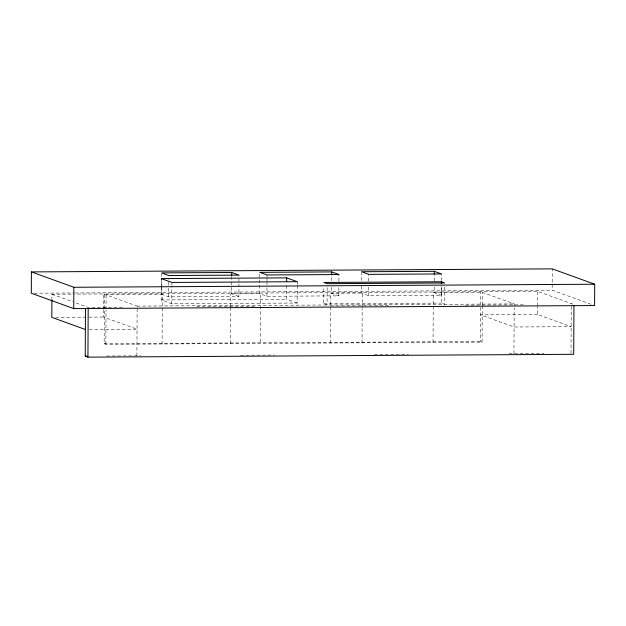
<?xml version="1.0" encoding="UTF-8"?>
<svg xmlns="http://www.w3.org/2000/svg" width="626" height="626" viewBox="0 0 626 626"><rect width="100%" height="100%" fill="white"/><g stroke="black" fill="none" stroke-linecap="round" stroke-linejoin="round"><path stroke-width="0.47" stroke-dasharray="3.13 2.35" d="M51.895 300.018L51.927 294.243L74.345 294.118M89.275 329.479L137.039 329.206L103.462 317.046L103.501 310.308M103.501 309.346L103.587 293.946L75.316 294.11M482.255 305.832L482.067 342.117L105.849 344.316L104.151 343.697L104.409 293.938L537.703 291.411L573.964 304.541M105.849 344.316L106.029 310.167M106.029 309.189L106.107 294.556L104.409 293.938M136.898 355.858L137.157 306.098L103.587 293.946M297.248 285.581L297.162 303.031L171.767 303.767L161.156 299.924L161.226 286.348M161.234 285.378L161.265 278.593M161.5 288.414L161.477 294.228L168.723 296.857L238.874 296.45L238.983 275.119M161.508 287.444L161.578 273.875M162.087 343.987L162.353 294.228L106.107 294.556M168.723 296.857L168.785 286.192M168.785 285.221L168.817 279.407M171.767 303.767L171.86 286.317M171.868 285.346L171.884 282.436M230.485 343.588L230.673 307.483M230.681 306.513L230.744 293.829L260.557 293.657L260.299 343.416M231.714 276.371L231.62 293.821L238.874 296.45M259.782 274.274L259.68 293.657L266.934 296.286L338.838 295.863L338.885 287.138M266.934 296.286L266.989 285.62M266.997 284.65L267.012 281.747M267.012 280.777L267.028 277.866M267.036 276.895L267.044 274.955M297.162 303.031L286.544 299.189L286.614 285.62M297.256 284.619L297.272 281.708M327.163 287.545L327.069 304.987L323.744 303.782L323.83 287.311M330.442 343.001L330.708 293.242L362.274 293.062L362.196 307.695M331.616 287.42L331.584 293.242L338.838 295.863M331.647 280.636L331.678 275.792M338.909 281.324L338.948 274.54M361.429 286.278L361.398 293.062L368.651 295.691L441.432 295.269L441.471 286.544M361.46 280.464L361.499 272.709M362.016 342.821L362.188 308.673M368.651 295.691L368.698 285.996M368.722 281.152L368.761 274.368M433.035 342.406L433.302 292.647L482.325 292.358L514.204 303.9L514.189 306.787M434.209 286.825L434.178 292.639L441.432 295.269M434.233 281.011L434.264 275.19M444.663 286.857L444.57 304.306L441.244 303.101L441.33 286.622M441.502 280.722L441.541 273.938M482.067 342.117L480.369 341.506L480.627 291.747M482.263 304.87L482.325 292.358M513.946 353.659L514.181 307.749M537.577 314.518L480.51 314.847L514.079 326.999L571.155 326.67L537.577 314.518L537.617 306.81M537.624 305.848L537.703 291.411M590.975 304.244L552.148 290.19L552.265 268.867M571.014 353.322L571.272 303.563M34.234 293.211L74.298 292.984M75.276 292.976L552.148 290.19M161.156 299.924L286.544 299.189M323.744 303.782L441.244 303.101M137.157 306.098L514.204 303.9M122.399 307.178L88.188 307.374L73.704 302.131M196.681 306.74L256.3 306.396M330.591 305.957L390.209 305.613M465.47 305.175L524.118 304.831M55.698 317.327L84.948 317.155M88.845 317.132L103.462 317.046M104.151 343.697L480.369 341.506M106.678 356.037L140.803 355.834M240.439 355.255L274.626 355.052M374.262 354.472L408.449 354.277M509.055 353.69L543.931 353.487M51.927 294.243L72.796 301.802"/><path stroke-width="0.94" d="M31.41 271.903L31.3 293.234L73.735 308.595L594.59 305.551L594.7 284.227L552.265 268.867L31.41 271.903L73.852 287.271L594.7 284.227M51.895 300.018L51.801 317.351L85.379 329.503M73.735 308.595L73.852 287.271M573.956 305.511L573.706 354.3L87.93 357.133L85.238 356.163L85.488 308.328M87.93 357.133L88.18 308.352M231.722 275.401L231.73 272.498L161.586 272.905L168.84 275.534L238.983 275.119L231.73 272.498M286.638 281.739L286.653 277.866L161.265 278.593L171.884 282.436L297.272 281.708L286.653 277.866M331.678 274.822L331.694 271.911L259.79 272.333L267.044 274.955L338.948 274.54L331.694 271.911M434.272 274.219L434.287 271.316L361.507 271.739L368.761 274.368L441.541 273.938L434.287 271.316M441.346 283.711L441.353 281.77L323.853 282.459L327.179 283.664L444.679 282.975L441.353 281.77M85.238 356.163L87.186 356.147"/></g></svg>
